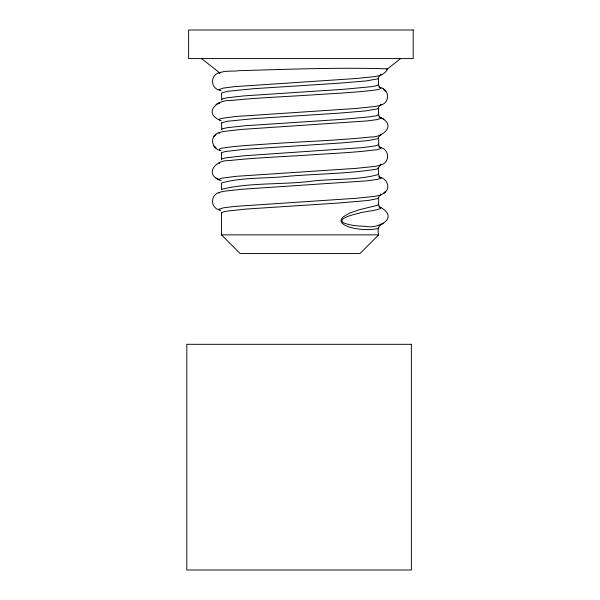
<?xml version="1.0" encoding="UTF-8"?>
<svg xmlns="http://www.w3.org/2000/svg" width="600" height="600" viewBox="0 0 600 600"><rect width="100%" height="100%" fill="white"/><g stroke="black" fill="none" stroke-linecap="round" stroke-linejoin="round"><path stroke-width="0.9" d="M380.903 224.048C378.375 225.952 377.377 231.308 378.653 234.862L359.94 253.575L240.165 253.575L221.452 234.862L221.468 212.865L223.178 211.942L227.37 211.08L245.812 209.085L339.345 202.965L368.077 200.475L378.09 198.54L379.327 195.825L381.112 194.46L380.835 194.048M221.775 100.02L221.483 93.045L227.28 91.328L253.958 88.672L338.138 83.273L366.112 80.933L377.993 78.817L379.327 76.058L381.112 74.692L380.722 74.205M221.715 129.915L221.558 122.873L227.377 121.252L254.775 118.552L338.19 113.212L365.707 110.917L377.933 108.788L379.507 105.765L381.112 104.632L380.79 104.19M221.452 129.555L222.788 128.648L227.407 127.665L245.055 125.738L342.21 119.347L370.778 116.708L376.237 115.74L378.6 114.727L378.315 107.7M221.452 99.615L222.765 98.715L227.257 97.748L244.252 95.865L343.68 89.295L370.853 86.76L376.478 85.74L378.577 84.817L378.315 77.752M378.653 176.79L381.075 178.11L377.243 179.445L366.345 180.892L243.322 189.15L224.903 191.108L220.29 192.083L219 193.02M380.535 207.337C400.013 218.505 377.28 229.245 365.52 226.32C358.485 226.042 351.218 225.728 344.558 223.23C342.142 222.885 340.71 219.885 343.32 218.67C348.082 215.692 353.73 214.605 359.093 213.202C361.327 211.695 387.585 209.655 378.84 206.775M380.88 164.137C379.207 165.09 379.118 169.417 375.975 169.275C347.19 173.76 317.888 173.79 288.892 176.19C266.692 178.822 242.888 176.917 221.452 182.977L221.678 189.78M381.105 74.738L379.38 75.668L374.722 76.582L356.528 78.488L234.525 86.648L223.267 88.095L219.015 89.535L221.07 90.735M378.923 87.03C384.975 89.055 373.822 90.24 372.21 90.398C352.53 92.692 332.722 93.562 312.96 94.86C285.308 96.743 257.558 97.68 229.98 100.597C217.282 99.517 202.118 113.475 221.145 120.69M378.78 146.88C384.21 147.847 377.093 150.233 374.895 149.903C354.27 152.602 333.442 153.33 312.705 154.762C284.64 156.712 256.455 157.567 228.48 160.665C215.835 159.825 203.243 174.712 221.108 180.57M221.722 153.45L221.46 152.977L222.06 152.46L225.615 151.5L243.705 149.377L341.288 142.942L367.95 140.602L378.105 138.653L379.327 135.945L381.112 134.572L380.745 134.108M381.105 224.475L380.73 224.843M381.112 134.572L380.678 135.06M378.945 116.977L381.075 118.238L377.265 119.558L367.312 120.907L240.72 129.48L223.118 131.528L219.548 132.495L218.993 133.012L219.315 133.477M381.112 164.52L379.725 165.39L374.88 166.387L356.265 168.337L236.077 176.325L222.142 178.14L219.3 179.055L219.382 179.947L216.038 178.132M381.112 104.632L379.635 105.532L375.03 106.477L355.748 108.495L235.29 116.512L221.415 118.425L219.202 119.243L219.54 120.15M381.112 194.46L379.785 195.315L374.993 196.312L356.392 198.27L234.465 206.423L223.305 207.855L219.127 209.138L219.218 209.775L220.755 210.413M221.483 122.985L221.7 123.488M221.46 189.337C250.312 182.295 281.55 184.905 311.025 181.26C333.218 178.462 357.195 180.562 378.653 174.442L378.27 167.558M219.66 132.442C209.04 135 211.132 149.303 221.153 150.637M387.607 68.82C386.355 71.782 383.7 73.898 380.79 75.105M400.605 58.59L387.577 68.858C338.46 67.26 288.382 69.308 239.01 70.672C233.903 71.633 223.343 70.312 219.907 72.975M383.483 193.507L385.597 191.535L383.483 193.507L380.513 195.03M213.817 136.59L215.978 134.61L214.447 135.998M384.127 192.915C390.967 188.865 387.405 179.153 380.618 177.442M219.465 72.653L219.157 73.477M219.54 162.442L218.993 162.945L219.368 163.455M216.038 104.453L219.382 102.645L219.3 103.53M219.63 192.337C210.36 194.483 209.985 207.803 219.57 209.993M219.66 150.15C217.553 148.005 224.827 148.072 225.803 147.562C239.362 145.762 253.028 145.035 266.663 144.067C301.478 141.57 336.428 140.618 371.153 136.95C382.275 137.602 397.028 125.468 380.745 117.63M380.647 165.015C390.09 162.825 389.707 149.632 380.58 147.48M220.275 72.323C210.405 74.07 209.827 87.847 219.51 90.188M380.618 105.15C390.007 102.87 389.752 89.835 380.55 87.578M380.438 224.993L383.73 223.312M387.435 68.933L386.685 69.15M221.452 234.862L378.653 234.862M381.112 88.125L379.327 86.76L378.248 84.135M381.112 118.073L379.327 116.7L378.315 114.12M381.112 148.012C376.733 146.468 379.822 140.31 378.27 137.618M381.112 177.953L379.327 176.587L378.397 174.06M381.112 207.9C376.83 206.347 379.597 200.355 378.36 197.565M380.303 117.405L383.865 119.235M378.308 144.06L378.27 144.968L375.54 145.845L362.43 147.623L243.795 155.79L226.035 157.837L222.255 158.79L221.475 159.352L221.678 159.833M378.263 227.438L378.562 228.135L377.355 228.743L370.447 229.612L362.775 229.5L354.772 228.502L348.983 227.04L344.55 225.135L341.888 222.99L341.01 220.68L341.55 218.82L343.17 216.915L349.252 213.248L359.002 209.812L376.822 205.462L378.48 204.697L378.345 203.97M201.57 58.59L219.66 72.855M214.447 146.595L215.978 147.975L213.817 146.002M383.483 89.078L385.597 91.058L384.127 89.67M221.663 213.292L221.468 212.865M221.452 153.03L221.483 159.6M413.197 30L188.625 30L188.625 58.59L413.197 58.59L413.197 30M411.375 344.31L186.803 344.31L186.803 570L411.375 570L411.375 344.31"/></g></svg>
